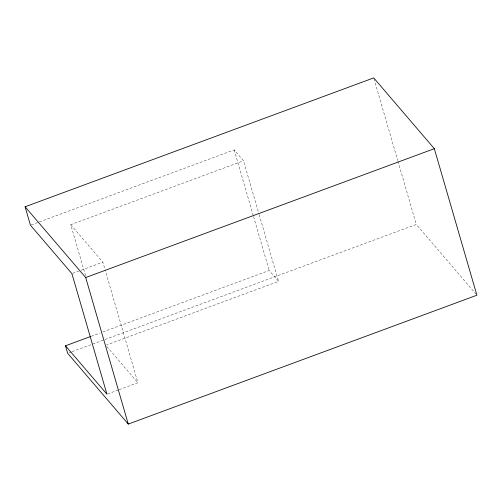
<?xml version="1.0" encoding="UTF-8"?>
<svg xmlns="http://www.w3.org/2000/svg" width="502" height="502" viewBox="0 0 502 502"><rect width="100%" height="100%" fill="white"/><g stroke="black" fill="none" stroke-linecap="round" stroke-linejoin="round"><path stroke-width="0.38" stroke-dasharray="2.51 1.88" d="M31.187 224.934L38.541 222.217M39.275 221.947L234.183 149.897L243.52 160.803L258.969 213.984M85.547 275.598L70.751 224.67L243.52 160.803M72.627 273.358L80.552 270.427M81.268 270.164L102.872 262.176L104.83 268.921M91.226 336.284L100.055 333.021M102.998 331.929L269.216 270.484L278.554 281.39L106.518 344.981M69.144 352.774L71.347 351.958M72.087 351.689L416.302 224.444L475.883 294.028M107.666 393.944L118.466 389.954M119.181 389.684L137.906 382.769L105.05 269.668M70.751 224.67L102.872 262.176M106.807 346.449L137.906 382.769M373.946 78.663L397.747 160.571M397.96 161.324L416.302 224.444M259.183 214.73L278.554 281.39M234.183 149.897L253.328 215.81M253.548 216.557L269.216 270.484"/><path stroke-width="0.75" d="M65.486 345.796L106.945 394.214L71.911 273.621L30.453 225.21L25.1 206.786L373.733 77.91L434.33 148.68L476.9 295.214L128.267 424.09L67.67 353.32L65.486 345.796L90.492 336.553M25.1 206.786L85.698 277.556L434.33 148.68M85.698 277.556L128.267 424.09"/></g></svg>
